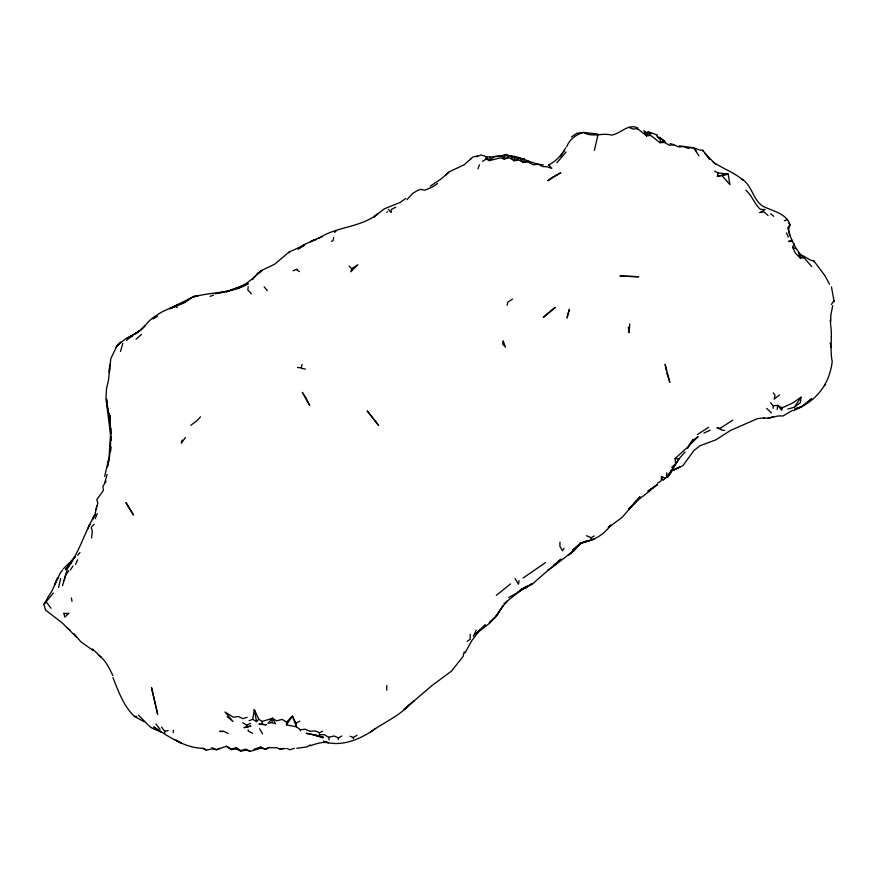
<?xml version="1.0" encoding="UTF-8"?>
<svg xmlns="http://www.w3.org/2000/svg" width="878" height="878" viewBox="0 0 878 878"><rect width="100%" height="100%" fill="white"/><g stroke="black" fill="none" stroke-linecap="round" stroke-linejoin="round"><path stroke-width="1.32" d="M248.2 729.772L248.2 731.023L252.59 733.229M830.797 321.26L830.807 315.411L832.706 305.676M386.759 690.119L386.803 685.542M773.156 408.292L773.178 405.834L770.511 402.662M482.593 161.387L486.039 159.061L486.061 156.613L481.111 154.923L476.897 156.723M247.003 726.304L247.025 725.206L250.559 723.307M110.924 428.201L111.089 433.721M559.988 542.11L559.89 546.259L562.48 550.824L564.049 548.278M322.676 731.264L319.427 732.658L319.383 734.546L324.52 734.776L328.679 737.279L334.178 735.983L338.403 737.937L341.783 735.994M262.094 722.868L262.138 721.464L258.747 719.214L254.324 709.545L252.732 719.345L249.132 720.629M830.698 324.421L830.204 320.152M666.797 472.737L666.545 477.171L663.044 480.398L661.507 476.502L665.074 478.17M830.654 325.354C832.531 337.306 829.71 349.587 832.223 361.56C829.26 385.321 815.563 401.817 793.416 410.619M286.415 724.866L292.451 716.119L296.49 726.83L286.415 724.866L286.59 722.067L292.451 716.119L295.941 723.176L296.49 726.83L300.342 729.728L305.303 729.234L309.846 731.33L314.928 730.891L319.427 732.658M661.507 476.502L661.222 480.87L657.413 483.273M110.727 451.029L111.023 446.957M629.745 324.004L629.109 332.63L628.396 327.132M777.228 409.587L777.579 405.351L773.178 405.834M173.196 732.746L173.427 730.145M108.938 459.413L110.551 434.456L105.953 398.81L106.501 388.954L108.543 379.647L110.815 358.564L117.257 345.394L125.905 338.601L137.703 332.564M781.991 407.908L781.749 410.235L777.579 405.351L781.991 407.908L792.691 403.002L800.988 397.218L800.385 402.684L794.414 407.183L787.84 409.06M338.239 739.485L338.403 737.937M109.377 372.294L109.794 368.42M91.553 538.06L92.333 531.3L91.213 527.382L94.209 524.243M248.2 286.656L247.815 289.861L251.327 293.801M107.423 466.844C111.956 449.942 110.507 432.788 110.057 415.557L110.189 420.288M271.884 722.55L275.505 723.681L272.443 718.27L268.02 723.307L271.884 722.55L272.443 718.27L276.504 720.827L282.112 719.433L286.59 722.067M486.039 159.061L489.474 160.597L500.504 157.821L504.213 158.962L504.63 155.856C518.36 154.199 529.862 163.966 543.372 164.888M333.629 237.301L333.223 240.221L331.489 241.395M107.862 465.362L108.784 458.711L104.658 476.381M353.318 738.716L353.494 737.476L356.94 735.281M519.019 580.523L518.514 584.199L515.013 578.503M591.026 538.96L591.223 537.709L594.23 535.953M96.767 505.64L95.12 514.025L92.399 519.578L95.076 514.651C86.626 528.523 81.83 544.195 73.785 558.353L74.663 556.619L67.595 568.066L62.568 585.626M490.165 157.096L486.061 156.613L489.474 160.597L490.165 157.096L504.63 155.856M709.578 159.522L702.817 150.259C697.615 150.676 693.499 145.88 688.187 148.415L683.808 146.516L678.727 146.944L674.26 144.936L669.299 145.166L664.372 142.445L659.938 142.675L650.883 135.541L646.504 135.761L637.571 128.759L637.735 127.968C628.242 123.249 620.592 133.665 611.648 135.113C602.549 132.446 591.959 137.857 583.563 132.38C576.209 134.433 569.493 139.437 566.705 146.714M721.925 175.6L729.947 184.632L728.158 174.053L717.348 176.313L718.061 172.933L714.648 171.155M109.41 373.007L109.146 369.232L110.299 364.074M58.585 587.404L60.637 578.426M594.395 150.434L597.94 134.828M507.1 305.281L507.835 302.153L512.511 299.091M565.706 147.745C561.953 154.857 556.004 161.201 548.849 164.965L551.768 168.433L547.29 166.82L542.813 166.557L538.335 164.34L533.067 164.724L528.139 162.057L523.507 162.452L519.82 158.15L514.804 157.777L506.035 154.363L501.459 155.779L504.213 158.962L509.427 157.831L514.113 160.696L519.041 160.081L523.507 162.452L524.144 159.719M301.308 367.706L302.076 364.458M519.82 158.15L514.113 160.696L514.804 157.777M646.504 135.761L647.218 132.918L643.837 130.734L646.504 135.761L651.037 133.763L647.218 132.918M96.119 509.646L97.787 503.259L96.832 499.604L103.45 490.418L102.869 486.401L106.128 481.265M811.711 266.594L804.204 257.847L800.187 257.891L800.977 254.949C794.546 247.322 789.728 237.477 788.246 227.556L790.09 224.581C785.832 213.124 772.728 211.137 763.048 206.33C752.874 199.921 752.325 185.664 741.987 179.233M64.171 580.545L65.51 575.65L68.703 570.722M120.527 351.441L122.821 343.342M104.712 482.801L107.127 474.372M351.716 268.624L350.783 271.818L357.895 264.695L351.716 268.624L349.082 266.067M463.222 655.361L464.242 651.893M463.244 656.294L451.49 671.088L432.206 685.378L403.682 709.731L414.142 700.633L408.577 705.791L409.115 705.275C397.997 716.667 383.313 722.759 370.604 731.956M182.295 439.988L181.296 443.116L185.423 437.529M477.928 168.85L479.443 164.823M95.197 518.711L97.271 513.531M56.653 580.38L52.175 590.587L47.511 597.907M75.585 564.4L77.615 559.747M498.353 612.822L497.288 615.259L489.287 622.7L494.972 617.706L503.127 605.732L498.353 612.822L502.918 606.094L507.473 601.21M57.465 579.217L60.406 572.599L62.689 569.943M789.761 235.743L788.356 229.432L790.09 224.581M473.374 636.276L476.216 630.141M829.556 284.263L824.76 275.451L813.95 261.029L810.559 260.162L803.985 256.387L800.187 257.891L795.479 253.259L792.571 247.322L794.272 243.766M87.515 529.171L89.852 524.605M687.584 448.23L692.951 439.735L688.078 446.672L698.131 436.651L692.654 440.383M465.033 652.947L471.695 640.786L479.662 630.217L476.03 634.498L485.293 624.818L477.083 632.906M76.726 637.417L62.294 622.963L45.535 610.067L43.9 604.481L47.182 598.796M70.427 569.91L72.918 566.036M88.491 526.471L89.786 524.462M794.414 407.183L800.988 397.218M67.595 568.066L72.764 560.351L65.477 569.723L72.172 561.174M560.23 156.679L564.181 150.95M831.345 304.49L833.99 300.748L831.444 286.876M43.9 604.481L53.338 593.012M667.598 477.16L678.935 458.974L685.016 452.016M667.598 475.788L672.043 469.708M668.059 475.646L678.935 458.974L675.138 458.459L675.533 463.716L671.714 467.381M556.817 162.814L566.08 152.048M824.585 385.672L825.583 384.388M497.672 614.205L490.209 622.732L477.325 632.742M254.532 276.91L252.206 279.632L257.902 273.058L262.072 270.402C253.951 277.075 246.718 284.845 236.522 288.522M581.006 543.208L573.674 551.175L568.231 555.236L573.861 550.539L551.362 568.044M77.637 555.247L80.008 552.547M75.267 556.861L63.425 568.746M252.732 719.345L256.53 721.595L258.747 719.214M630.415 507.418L628.714 509.229L640.128 496.761L631.315 506.299M633.795 503.796L636.33 501.075L622.118 517.351L608.487 527.524M578.821 545.315L581.192 542.791M200.513 416.863L196.409 421.188L190.767 425.303M477.588 155.9L472.803 157.096L464.21 164.757L449.306 171.77L441.645 178.552L430.352 186.125M446.101 174.854L448.57 172.264M407.019 199.613L412.605 193.478L417.412 190.548L420.749 189.374L424.831 190.175L431.91 187.244L437.606 183.568M608.289 527.502L610.671 525.055C603.779 535.415 592.233 541.199 580.16 543.131L586.932 540.936L579.469 544.042L580.786 542.769M334.672 232.461L336.044 231.068M126.487 340.642L129.45 337.635M476.776 633.4L475.294 634.893L480.87 629.372L477.522 632.654M580.698 543.054L572.412 550.341L580.918 543.032M377.046 214.023L373.622 217.305L384.136 208.909L399.49 202.686M687.441 447.33L675.138 458.459M630.404 507.286L639.469 498.923L650.214 490.593M136.123 339.204L141.457 334.452M510.513 583.925L496.279 595.361M553.963 565.169L560.976 559.22L531.684 584.55L520.27 589.983M489.474 160.597L494.38 156.471M503.983 603.68L522.684 588.875M649.588 490.791L656.733 485.007M192.062 297.401L193.314 296.402L198.274 295.535L192.062 297.401C210.479 291.518 230.958 294.163 248.276 283.66L226.458 291.858M779.488 394.88L774.209 399.095L774.989 395.221L773.298 392.85M375.575 728.455C361.429 738.903 340.763 747.891 323.345 741.23L328.416 742.634M293.054 270.731L297.093 269.173M256.617 274.474L262.324 270.084L274.605 264.245L289.071 252.063L304.743 244.94M732.845 420.112L720.136 428.343L716.975 427.608L722.144 430.121L724.504 430.363M545.501 562.578L523.145 578.009M806.432 403.112L805.96 403.452L811.546 398.777L800.429 407.392M522.981 588.512L517.888 592.211L524.693 587.799L521.554 589.259M148.722 725.623L151.532 727.851L161.464 732.329L153.738 726.951C168.631 736.686 184.786 747.935 202.983 748.319L206.132 750.24L212.3 748.824L216.438 749.735L226.348 746.234L231.221 749.636L236.369 748.967L240.715 751.118L246.246 750.163L250.351 751.348L261.293 748.001L265.529 749.45L268.361 747.408M400.181 202.456L405.724 198.461M467.173 641.357L470.246 639.151L470.18 634.3M177.707 305.094L184.259 302.789L191.459 297.697C180.967 306.213 166.601 307.487 155.867 315.915C147.548 320.272 143.619 329.744 135.036 333.684L141.248 329.568L145.122 325.617L140.195 330.413L128.583 337.525M656.579 485.106L647.898 491.153L657.545 484.678M386.682 212.366L387.505 211.807M708.7 427.213L697.351 434.643M571.402 136.946L577.076 133.204L583.848 132.457L597.918 134.082M153.079 318.955L157.59 316.146M169.981 308.727L178.014 305.401M792.549 410.355L782.803 416.073C776.229 414.844 770.083 419.421 763.586 417.774L764.398 417.829L757.275 418.696L730.562 430.429L715.724 439.9L699.81 445.815L693.883 450.568L683.007 465.549L670.792 471.453M303.667 245.752L298.147 249.1L303.47 244.852L322.215 236.566L318.626 238.289C335.802 227.062 357.774 227.611 374.961 216.021M191.459 297.697L169.904 308.387L173.427 307.113M310.252 744.939L306.927 746.893L296.742 748.319M508.581 597.6L518.371 592.167L526.482 586.241L520.336 590.674L532.002 583.64L525.681 587.821L526.416 587.492L520.391 589.928M547.762 570.009L550.166 568.703M504.213 158.962L510.195 155.757L514.113 160.696M395.737 207.164L391.368 209.458L391.116 212.531L388.35 209.392M295.941 723.176L299.815 721.134M169.706 308.606L179.88 304.15L174.799 306.159L177.345 307.64M241.801 286.491L246.959 283.989L226.568 291.781M703.915 433.063L710.203 430.187M126.827 338.721L132.556 336.219M237.137 288.566L240.77 286.996M523.507 162.452L527.744 160.619M219.84 748.319L216.438 749.735L211.905 747.65M784.361 220.729L787.478 219.5M791.989 240.144L788.51 241.505L792.582 241.384M210.182 296.38L213.639 295.063M253.907 749.296L260.799 747.057L265.496 749.186L269.7 747.573L275.527 747.836M310.044 745.861C315.806 743.787 322.16 741.603 328.35 742.744M272.443 718.27L262.138 721.464M294.437 748.319L289.905 749.746L286.777 748.396M247.135 717.326L242.866 718.632L238.487 716.525L233.405 717.26L225.042 712.003L232.955 721.431L227.161 716.722M226.348 746.234L231.155 749.099L236.347 747.705L240.649 750.525L245.895 749.164L250.351 751.348M767.943 418.301L772.936 416.984L772.267 417.149M223.912 292.154L215.329 293.669L229.674 290.761M717.348 176.313L728.158 174.053L718.061 172.933M276.208 747.485L279.972 749.088L283.429 748.396M161.53 727.127L164.592 731.133L168.137 730.584M279.972 749.088L285.339 748.583M637.571 128.759L632.961 128.989L628.846 127.332M522.114 159.357L524.539 158.72M64.16 613.513L68.835 613.338L64.774 617.113L63.874 613.107M495.949 156.174L500.669 156.054M223.001 731.528L219.632 731.429L223.506 731.198L228.137 733.47M112.911 677.542C118.486 691.271 123.381 705.857 134.4 716.393L136.716 716.536M297.444 367.498L301.11 367.838M679.265 145.847L693.686 147.778L698.899 155.845M319.79 735.951L306.213 733.262L318.714 736.016M301.725 368.288L305.423 369.166M670.134 143.597L674.348 144.793M134.4 716.393L144.222 721.76M350.004 736.269L353.494 737.476M647.887 131.557L656.963 134.971M320.755 736.335L323.62 737.476L313.808 734.853L322.819 737.794L319.921 736.357M792.571 247.322L795.852 248.65M586.405 535.69L591.223 537.709M202.983 748.319L206.067 749.614M800.977 254.949L803.985 256.387L804.204 257.847M713.265 162.287C723.121 168.565 734.151 172.648 743.227 180.133M242.646 722.726L247.025 725.206M296.468 269.645L299.409 271.587M93.167 650.532L80.853 641.785L74.103 633.883M665.491 142.115L659.63 137.286L664.141 141.007L659.938 142.675L660.706 139.876L657.392 137.133L657.073 135.278M67.112 627.781L70.174 630.327M770.851 213.793L773.683 216.317M767.998 215.428L764.079 211.96L759.591 212.553L765.122 209.633L760.293 209.249C754.235 203.883 752.161 195.41 745.806 190.274M147.943 724.778L138.439 715.065M98.83 655.295C105.711 660.311 109.212 668.169 112.889 675.566M101.211 657.293L92.453 648.919M766.681 408.402L771.411 412.934M704.54 152.882L715.899 164.57M693.379 147.8L696.133 150.994M264.124 286.81L267.34 290.695M657.04 135.662L658.478 137.407M51.001 608.235L46.391 602.198M155.922 724.01L160.07 729.278M788.828 223.33L790.189 225.47M720.136 428.343L720.816 429.496M259.603 728.784L262.533 733.942M260.799 747.057L261.293 748.001M548.849 164.965L549.2 165.701M786.458 232.879L788.334 237.137M666.786 372.92L669.837 382.27L665.118 364.359L666.314 370.472M798.431 252.447L800.187 257.891M830.16 343.089L831.082 347.49M254.324 709.545L256.53 721.595M71.414 598.017L71.985 601.342M328.679 737.279L329.085 739.956M164.592 731.133L164.834 733.02M831.334 336.45L831.433 337.317M833.99 300.748L834.1 301.714M813.95 261.029L814.016 261.622M702.817 150.259L702.905 151.06M470.674 158.534L470.751 159.192M289.071 252.063L289.147 252.776M240.649 750.525L240.715 751.118M300.342 729.728L300.43 730.891M788.246 227.556L788.356 229.432M111.199 436.322L111.352 440.229M236.347 747.705L236.369 748.967M567.473 315.07L567.133 318.045L569.449 309.232L567.473 315.07M503.226 341.092L502.6 344.033L505.465 347.062L503.226 341.092M56.027 581.466L55.084 584.188L57.707 577.867L56.027 581.466M671.352 471.969L667.258 477.402L671.352 471.969M119.178 343.474L116.105 347.337L120.692 342.179L119.178 343.474M547.411 313.764L543.328 317.463L555.247 307.399L547.411 313.764M552.405 177.334L547.784 180.736L560.801 172.736L552.405 177.334M679.967 466.898L673.042 470.191L679.967 466.898M314.5 239.749L310.395 241.68L316.267 239.365L314.5 239.749M801.186 406.799L794.897 409.049L801.186 406.799M594.9 538.741L588.227 540.914L594.9 538.741M250.713 726.117L244.106 727.621L250.713 726.117M638.569 276.746L620.186 276.032L638.569 276.746M262.566 724.317L258.966 724.13L266.286 724.8L262.566 724.317M178.234 741.471L174.952 739.781L181.055 742.931L178.234 741.471M378.594 425.347L367.311 411.08L378.594 425.347M133.401 514.826L126.026 502.765L133.401 514.826M305.774 397.877L302.328 392.378L309.714 405.395L305.774 397.877M157.645 714.22L151.543 687.704L157.645 714.22M109.245 414.635L108.938 413.077L110.222 421.462L109.245 414.635M108.213 412.506L106.589 399.402L108.213 412.506"/></g></svg>
